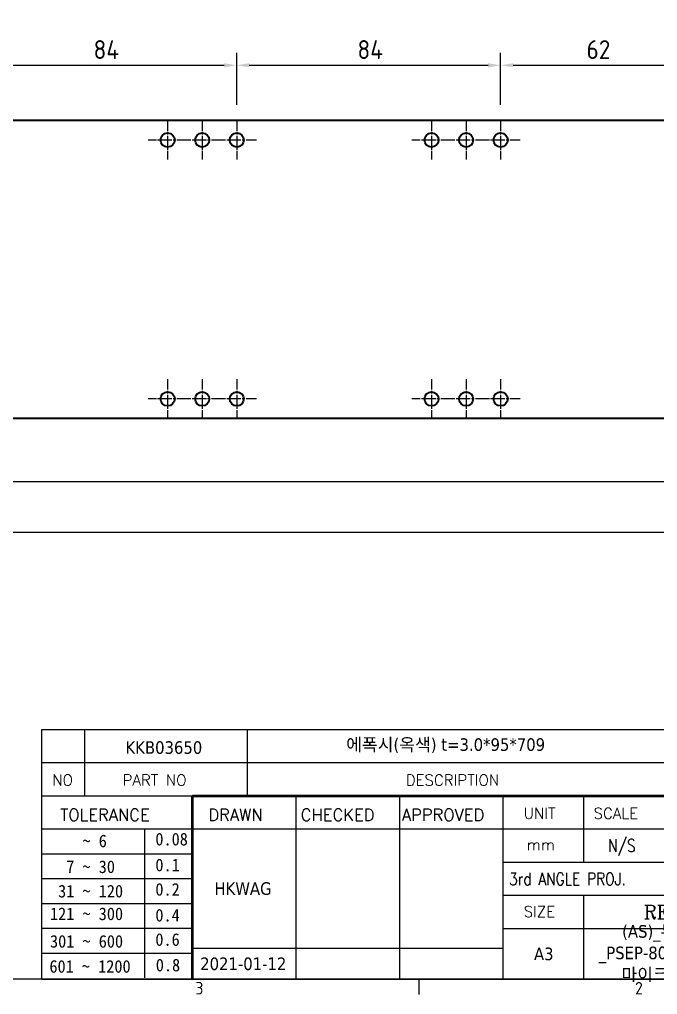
# Model space of a CAD drawing. Header units: millimetres. Extents: x 0 to 840, y 0 to 594.
# Drawn here: x 432.9 to 636, y 15.2 to 325.5 of the extents above; entities that cross this region are included whole.
import ezdxf
from ezdxf.enums import TextEntityAlignment as Align

# ---------------------------------------------------------------- set-up
doc = ezdxf.new("R2010")
doc.units = ezdxf.units.MM
doc.header["$LTSCALE"] = 2
doc.linetypes.add('CHAIN', pattern=[0.35429999999999995, 0.2362, -0.0295, 0.0591, -0.0295])
doc.layers.get('0').update_dxf_attribs({"color": 3, "lineweight": 25})
for name, color, linetype, lineweight in [('가시적인 것(ISO)', 3, 'Continuous', 40), ('경계(ISO)', 7, 'Continuous', 25), ('제목(ISO)', 5, 'Continuous', 50), ('중심 표식(ISO)', 1, 'Continuous', 25), ('치수(ISO)', 2, 'Continuous', 25)]:
    doc.layers.add(name, color=color, linetype=linetype, lineweight=lineweight)
doc.styles.add('HAN_291', font='')
doc.styles.add('RC_284', font='ROMANC.shx')
doc.styles.add('RC_287', font='ROMANC.shx')
doc.styles.add('RC_292', font='ROMANC.shx')
doc.styles.add('문자 텍스트_PSTEK_POSCO', font='isocp.shx')
doc.styles.add('치수 텍스트_PSTEK_POSCO', font='isocp.shx')
doc.styles.add('텍스트 스타일198', font='tahoma.ttf')
doc.styles.add('텍스트 스타일333', font='ROMANC.shx', dxfattribs={"width": 0.800000011920929})
doc.styles.get('HAN_291').set_extended_font_data('GulimChe')
doc.dimstyles.new('치수_PSTEK_POSCO', dxfattribs={"dimscale": 2, "dimtxt": 3, "dimasz": 2, "dimexe": 2, "dimexo": 2.5, "dimgap": 1, "dimtad": 1, "dimrnd": 1e-08, "dimdsep": 46, "dimtxsty": '치수 텍스트_PSTEK_POSCO', "dimcen": 0.09, "dimdle": 10, "dimclrd": 7, "dimclre": 7, "dimclrt": 2, "dimadec": 1, "dimazin": 2, "dimtfac": 1, "dimtmove": 0, "dimatfit": 3, "dimfxl": 0, "dimtolj": 1, "dimlwd": -1, "dimlwe": -1, "dimarcsym": 0})

# ---------------------------------------------------------------- blocks, each defined once
blk = doc.blocks.new('경계 Default Border')
at = {"layer": '경계(ISO)'}
blk.add_line((280, 10), (280, 7.599999904632568), dxfattribs=at)
at = {"layer": '경계(ISO)', "flags": 128}
blk.add_lwpolyline([(10, 10), (10, 287.0000076293945), (410, 287.0000076293945), (410, 10), (10, 10)], dxfattribs=at)
at = {"layer": '경계(ISO)', "color": 2, "char_height": 2.000000029802322, "attachment_point": 7, "style": '문자 텍스트_PSTEK_POSCO'}
for s, insert in [('3', (244.4456930345745, 7.580929648038)), ('2', (314.418492964537, 7.580929648038))]:
    blk.add_mtext(s, dxfattribs=dict(at, insert=insert))
blk = doc.blocks.new('제목 블록 PSTEK')
at = {"color": 180}
for p, q in [((182.475792979055, 11.79100474011392), (182.4757929790549, 51.56524660363496)), ((182.4757929790549, 51.56524660363496), (372.4757929537551, 51.56524660363496)), ((189.2651435055721, 51.56524660363496), (189.2651435055722, 41.00524660363494)), ((215.2152739891528, 41.00524660363494), (215.2152739891528, 51.56524660363496)), ((182.475792979055, 46.2852466036349), (372.4757929537551, 46.28524660363492)), ((182.475792979055, 41.00524660363493), (206.451475290024, 41.00524660363493)), ((222.9401812389276, 11.79100474011392), (222.9401812389276, 41.00524660363494)), ((239.4288871878316, 11.79100474011392), (239.4288871878316, 41.00524660363494)), ((255.9175931367356, 11.79100474011392), (255.9175931367356, 41.00524660363494)), ((268.6918866058747, 41.00524660363494), (268.6918866058747, 30.44524660363498)), ((182.475792979055, 35.72524660363497), (206.451475290024, 35.72524660363497)), ((198.8621818849491, 12.02524660363491), (198.8621818849491, 35.72524660363497)), ((206.451475290024, 35.72524660363497), (372.4757929537551, 35.72524660363497)), ((182.475792979055, 31.77524660363492), (206.451475290024, 31.77524660363492)), ((255.917593136736, 30.44524660363498), (372.4757929537552, 30.44524660363501)), ((182.475792979055, 27.82524660363487), (206.451475290024, 27.82524660363487)), ((255.9175931367359, 25.16524660363502), (372.4757929537552, 25.165246603635)), ((268.6918866058744, 25.16524660363502), (268.6918866058744, 11.79100474011392)), ((182.475792979055, 23.87524660363505), (206.451475290024, 23.87524660363505)), ((182.475792979055, 19.92524660363478), (206.451475290024, 19.92524660363478)), ((255.9175931367359, 19.88524660363481), (310.0881549537553, 19.88524660363481)), ((182.475792979055, 15.97524660363496), (206.451475290024, 15.97524660363496)), ((206.451475290024, 16.74100474011396), (255.9175931367359, 16.74100474011396)), ((182.475792979055, 11.79100474011392), (372.4757929537551, 11.79100474011389))]:
    blk.add_line(p, q, dxfattribs=at)
at = {"color": 7, "lineweight": 50}
for p, q in [((206.4514752900237, 11.79100474011392), (206.4514752900237, 41.00524660363494)), ((206.451475290024, 41.00524660363494), (372.4757929537551, 41.00524660363496))]:
    blk.add_line(p, q, dxfattribs=at)
at = {"layer": '제목(ISO)', "lineweight": 18}
blk.add_line((182.475792979055, 35.72500474011393), (182.475792979055, 11.79100474011392), dxfattribs=at)
at = {"color": 2}
for s, height, style, p in [('NO', 1.742399930953979, 'RC_284', (184.135398793432, 42.62317362549192)), ('PART NO', 1.742399930953979, 'RC_284', (195.3359407378685, 42.62317362549192)), ('DESCRIPTION', 1.742399930953979, 'RC_284', (240.4025565652523, 42.62317362549192)), (' TOLERANCE', 1.899999976158142, 'RC_287', (184.0872874387979, 37.00893196870329)), ('DRAWN', 1.899999976158142, 'RC_287', (208.9766620976279, 37.00893196870329)), ('CHECKED', 1.899999976158142, 'RC_287', (223.6856844514997, 37.00893196870329)), ('APPROVED', 1.899999976158142, 'RC_287', (239.7795453577791, 37.00893196870329)), ('UNIT', 1.742399930953979, 'RC_284', (259.1652673287452, 37.34317362549218)), ('SCALE', 1.742399930953979, 'RC_284', (270.2934779252897, 37.34317362549218)), ('    ~ 6', 2.000000029802322, 'HAN_291', (183.7721304966814, 32.8176515608431)), ('0.08', 2.000000029802322, 'HAN_291', (200.5467345600617, 33.09873600004101)), ('mm', 1.742399930953979, 'RC_284', (259.6505418159997, 32.3543089683787)), ('  7 ~ 30', 2.000000029802322, 'HAN_291', (183.7721304966814, 28.70538114822415)), ('0.1', 2.000000029802322, 'HAN_291', (200.5467345600617, 28.98646558742206)), (' 31 ~ 120', 2.000000029802322, 'HAN_291', (183.7721304966814, 24.82628181916237)), ('0.2', 2.000000029802322, 'HAN_291', (200.5467345600617, 25.10736625836028)), ('SIZE', 1.742399930953979, 'RC_284', (259.1652673287452, 21.69497768947366)), ('REFERENCE', 2.178000062704086, 'RC_292', (278.2741065029841, 21.43214925458022)), ('121 ~ 300', 2.000000029802322, 'HAN_291', (183.7721304966814, 21.21401206133254)), ('0.4', 2.000000029802322, 'HAN_291', (200.5467345600617, 20.99509650053045)), ('301 ~ 600', 2.000000029802322, 'HAN_291', (183.7721304966814, 16.83491273227077)), ('0.6', 2.000000029802322, 'HAN_291', (200.5467345600617, 17.11599717146868)), ('601 ~ 1200', 2.000000029802322, 'HAN_291', (183.6802025156883, 12.84759660881125)), ('0.8', 2.000000029802322, 'HAN_291', (200.6097246063884, 13.05732192299702))]:
    blk.add_text(s, height=height, dxfattribs=dict(at, style=style)).set_placement(p)
at = {"color": 7, "style": '텍스트 스타일333', "width": 0.7999999523162842}
blk.add_text('N/S', height=2.000000029802322, dxfattribs=at).set_placement((274.7838860285014, 33.08524660363496), align=Align.MIDDLE_CENTER)
at = {"color": 2, "style": '텍스트 스타일333', "width": 0.7999999523162842}
blk.add_text('3rd ANGLE PROJ.', height=2.000000029802322, dxfattribs=at).set_placement((256.8430306642954, 26.76148381654429))
at = {"layer": '제목(ISO)', "color": 7, "style": '텍스트 스타일198'}
for tag, p in [('부품_번호_001', (195.7903726437438, 47.68004260673702)), ('설명_001', (230.9119636080347, 48.15254984750509)), ('재질_001', (287.5148121100145, 48.155337874329)), ("3._Q'TY_001", (312.7327037528258, 47.90442725317898)), ('질량\\P3;_001', (350.3046145979153, 48.1643332325385)), ('1._MODEL_NAME_001', (328.2580745257211, 37.52172745615292)), ('제목_001', (337.2103315652148, 32.12933155161866)), ('부품_번호_001', (334.4496128969756, 26.8052465951949)), ('설계자_001', (209.9396160013646, 25.23446884679021)), ('프로젝트_001', (274.8314846455048, 18.41820947118037)), ('시트_크기_001', (260.807090429518, 14.83812566343425)), ('프로젝트_002', (271.1228462158974, 14.99433023252886)), ('작성_날짜_001', (207.6770236384131, 13.26600473167383)), ('프로젝트_003', (274.7304760262731, 11.57045099387735))]:
    blk.add_attdef(tag, p, '', height=2.000000029802322, dxfattribs=at)
for tag, p in [('4._COLOR', (327.6805273250926, 48.92524660363493)), ('점검자', (231.1845342133799, 26.23312567187446)), ('엔지니어링_승인자', (247.673240162284, 26.23312567187446)), ('점검_날짜', (231.1845342133799, 14.26600474011394)), ('엔지니어링_승인_날짜', (247.6732401622839, 14.26600474011394))]:
    blk.add_attdef(tag, text='', height=2.000000029802322, dxfattribs=at).set_placement(p, align=Align.MIDDLE_CENTER)
blk = doc.blocks.new('*D27')
at = {"layer": 'Defpoints', "color": 0, "transparency": 16777216}
for p in [(502.0448475737968, 310.9665724630219), (418.0448475737968, 293.4211755514528), (502.0448475737968, 293.4211755514528)]:
    blk.add_point(p, dxfattribs=at)
at = {"layer": '치수(ISO)', "color": 7, "transparency": 16777216}
for p, q in [((418.0448475737968, 298.4211755514528), (418.0448475737968, 314.9665724630219)), ((502.0448475737968, 298.4211755514528), (502.0448475737968, 314.9665724630219)), ((422.0448475737968, 310.9665724630219), (498.0448475737968, 310.9665724630219))]:
    blk.add_line(p, q, dxfattribs=at)
for points in [[(422.0448475737968, 311.6332391296885), (422.0448475737968, 310.2999057963552), (418.0448475737968, 310.9665724630219)], [(498.0448475737968, 311.6332391296885), (498.0448475737968, 310.2999057963552), (502.0448475737968, 310.9665724630219)]]:
    blk.add_solid(points, dxfattribs=at)
at = {"layer": '치수(ISO)', "color": 2, "transparency": 16777216, "insert": (456.4648475737969, 315.9665724630219), "char_height": 6, "attachment_point": 4, "style": '치수 텍스트_PSTEK_POSCO'}
blk.add_mtext('\\A1;84', dxfattribs=at)
blk = doc.blocks.new('*D28')
at = {"layer": 'Defpoints', "color": 0, "transparency": 16777216}
for p in [(586.0448475737968, 310.9665724630219), (502.0448475737968, 293.4211755514528), (586.0448475737968, 293.4211755514529)]:
    blk.add_point(p, dxfattribs=at)
at = {"layer": '치수(ISO)', "color": 7, "transparency": 16777216}
for p, q in [((502.0448475737968, 298.4211755514528), (502.0448475737968, 314.9665724630219)), ((586.0448475737968, 298.4211755514529), (586.0448475737968, 314.9665724630219)), ((506.0448475737968, 310.9665724630219), (582.0448475737968, 310.9665724630219))]:
    blk.add_line(p, q, dxfattribs=at)
for points in [[(506.0448475737968, 311.6332391296885), (506.0448475737968, 310.2999057963552), (502.0448475737968, 310.9665724630219)], [(582.0448475737968, 311.6332391296885), (582.0448475737968, 310.2999057963552), (586.0448475737968, 310.9665724630219)]]:
    blk.add_solid(points, dxfattribs=at)
at = {"layer": '치수(ISO)', "color": 2, "transparency": 16777216, "insert": (540.4648475737968, 315.9665724630219), "char_height": 6, "attachment_point": 4, "style": '치수 텍스트_PSTEK_POSCO'}
blk.add_mtext('\\A1;84', dxfattribs=at)
blk = doc.blocks.new('*D31')
at = {"layer": 'Defpoints', "color": 0, "transparency": 16777216}
for p in [(648.0448475737968, 310.9665724630219), (586.0448475737968, 293.4211755514529), (648.0448475737968, 293.421175551453)]:
    blk.add_point(p, dxfattribs=at)
at = {"layer": '치수(ISO)', "color": 7, "transparency": 16777216}
for p, q in [((586.0448475737968, 298.4211755514529), (586.0448475737968, 314.9665724630219)), ((648.0448475737968, 298.421175551453), (648.0448475737968, 314.9665724630219)), ((590.0448475737968, 310.9665724630219), (644.0448475737968, 310.9665724630219))]:
    blk.add_line(p, q, dxfattribs=at)
for points in [[(590.0448475737968, 311.6332391296885), (590.0448475737968, 310.2999057963552), (586.0448475737968, 310.9665724630219)], [(644.0448475737968, 311.6332391296885), (644.0448475737968, 310.2999057963552), (648.0448475737968, 310.9665724630219)]]:
    blk.add_solid(points, dxfattribs=at)
at = {"layer": '치수(ISO)', "color": 2, "transparency": 16777216, "insert": (613.3851428493873, 315.967163014203), "char_height": 6, "attachment_point": 4, "style": '치수 텍스트_PSTEK_POSCO'}
blk.add_mtext('\\A1;62', dxfattribs=at)
blk = doc.blocks.new('*D36')
at = {"layer": 'Defpoints', "color": 0, "transparency": 16777216}
for p in [(751.0448475737968, 204.371175551453), (59.54484757379682, 199.3711755514527), (751.0448475737968, 178.4711755514527)]:
    blk.add_point(p, dxfattribs=at)
at = {"layer": '치수(ISO)', "color": 7, "transparency": 16777216}
for p, q in [((751.0448475737968, 199.371175551453), (751.0448475737968, 174.4711755514527)), ((59.54484757379682, 194.3711755514527), (59.54484757379682, 174.4711755514527)), ((63.54484757379682, 178.4711755514527), (747.0448475737968, 178.4711755514527))]:
    blk.add_line(p, q, dxfattribs=at)
for points in [[(63.54484757379682, 179.1378422181193), (63.54484757379682, 177.804508884786), (59.54484757379682, 178.4711755514527)], [(747.0448475737968, 179.1378422181193), (747.0448475737968, 177.804508884786), (751.0448475737968, 178.4711755514527)]]:
    blk.add_solid(points, dxfattribs=at)
at = {"layer": '치수(ISO)', "color": 2, "transparency": 16777216, "insert": (397.180572954547, 183.4711755514527), "char_height": 6, "attachment_point": 4, "style": '치수 텍스트_PSTEK_POSCO'}
blk.add_mtext('\\A1;691.5', dxfattribs=at)
blk = doc.blocks.new('*D40')
at = {"layer": 'Defpoints', "color": 0, "transparency": 16777216}
for p in [(52.04484757379674, 198.4711755514527), (761.0448475737968, 198.471175551453), (52.04484757379674, 162.250224072248)]:
    blk.add_point(p, dxfattribs=at)
at = {"layer": '치수(ISO)', "color": 7, "transparency": 16777216}
for p, q in [((52.04484757379674, 193.4711755514527), (52.04484757379674, 158.250224072248)), ((761.0448475737968, 193.471175551453), (761.0448475737968, 158.250224072248)), ((757.0448475737968, 162.250224072248), (56.04484757379674, 162.250224072248))]:
    blk.add_line(p, q, dxfattribs=at)
for points in [[(56.04484757379674, 162.9168907389147), (56.04484757379674, 161.5835574055814), (52.04484757379674, 162.250224072248)], [(757.0448475737968, 162.9168907389147), (757.0448475737968, 161.5835574055814), (761.0448475737968, 162.250224072248)]]:
    blk.add_solid(points, dxfattribs=at)
at = {"layer": '치수(ISO)', "color": 2, "transparency": 16777216, "insert": (400.9300671367915, 167.250224072248), "char_height": 6, "attachment_point": 4, "style": '치수 텍스트_PSTEK_POSCO'}
blk.add_mtext('\\A1;709', dxfattribs=at)

msp = doc.modelspace()

# ---------------------------------------------------------------- linework, layer by layer
at = {"layer": '가시적인 것(ISO)'}
for p, q in [((52.04484757379682, 293.4711755514527), (761.0448475737968, 293.471175551453)), ((761.0448475737968, 198.471175551453), (52.04484757379674, 198.4711755514527))]:
    msp.add_line(p, q, dxfattribs=at)
for centre in [(480.0448475737969, 287.1711755514528), (491.0448475737969, 287.1711755514528), (502.0448475737968, 287.1711755514528), (564.0448475737968, 287.1711755514529), (575.0448475737969, 287.1711755514529), (586.0448475737968, 287.1711755514529), (480.0448475737969, 204.7711755514528), (491.0448475737969, 204.7711755514528), (502.0448475737969, 204.7711755514529), (564.0448475737969, 204.7711755514529), (575.0448475737969, 204.7711755514529), (586.0448475737969, 204.7711755514529)]:
    msp.add_circle(centre, 2.25, dxfattribs=at)
at = {"layer": '중심 표식(ISO)', "linetype": 'CHAIN', "ltscale": 6.9449462890625}
for p, q in [((480.0448475737969, 293.4211755514528), (480.0448475737969, 280.9211755514528)), ((491.0448475737969, 293.4211755514528), (491.0448475737969, 280.9211755514528)), ((502.0448475737968, 293.4211755514528), (502.0448475737968, 280.9211755514528)), ((564.0448475737968, 293.4211755514529), (564.0448475737968, 280.9211755514529)), ((575.0448475737969, 293.4211755514529), (575.0448475737969, 280.9211755514529)), ((586.0448475737968, 293.4211755514529), (586.0448475737968, 280.9211755514529)), ((486.2948475737969, 287.1711755514528), (473.7948475737969, 287.1711755514528)), ((497.2948475737969, 287.1711755514528), (484.7948475737969, 287.1711755514528)), ((508.2948475737968, 287.1711755514528), (495.7948475737968, 287.1711755514528)), ((570.2948475737968, 287.1711755514529), (557.7948475737968, 287.1711755514529)), ((581.2948475737969, 287.1711755514529), (568.7948475737969, 287.1711755514529)), ((592.2948475737968, 287.1711755514529), (579.7948475737968, 287.1711755514529)), ((480.0448475737969, 211.0211755514528), (480.0448475737969, 198.5211755514528)), ((491.0448475737969, 211.0211755514528), (491.0448475737969, 198.5211755514528)), ((502.0448475737969, 211.0211755514529), (502.0448475737969, 198.5211755514529)), ((564.0448475737969, 211.0211755514529), (564.0448475737969, 198.5211755514529)), ((575.0448475737969, 211.0211755514529), (575.0448475737969, 198.5211755514529)), ((586.0448475737969, 211.0211755514529), (586.0448475737969, 198.5211755514529)), ((486.2948475737969, 204.7711755514528), (473.7948475737969, 204.7711755514528)), ((497.2948475737969, 204.7711755514528), (484.7948475737969, 204.7711755514528)), ((508.2948475737969, 204.7711755514529), (495.7948475737969, 204.7711755514529)), ((570.2948475737969, 204.7711755514529), (557.7948475737969, 204.7711755514529)), ((581.2948475737969, 204.7711755514529), (568.7948475737969, 204.7711755514529)), ((592.2948475737969, 204.7711755514529), (579.7948475737969, 204.7711755514529))]:
    msp.add_line(p, q, dxfattribs=at)

# ---------------------------------------------------------------- block references
at = {"xscale": 2, "yscale": 2, "zscale": 2}
msp.add_blockref('경계 Default Border', (0, 0), dxfattribs=at)
ref = msp.add_blockref('제목 블록 PSTEK', (75.04841409248968, -3.58200948022779), dxfattribs=dict(xscale=2, yscale=2, zscale=2))
ref.add_attrib('설계자_001', 'HKWAG', (494.9276460952188, 46.88692821335263), dxfattribs={"layer": '제목(ISO)', "color": 7, "height": 4.000000059604645, "style": '텍스트 스타일198'})
ref.add_attrib('프로젝트_001', '(AS)_무상_2021_컨버터', (624.7113833834992, 33.25440946213294), dxfattribs={"layer": '제목(ISO)', "color": 7, "height": 4.000000059604645, "style": '텍스트 스타일198'})
ref.add_attrib('시트_크기_001', 'A3', (596.6625949515255, 26.09424184664072), dxfattribs={"layer": '제목(ISO)', "color": 7, "height": 4.000000059604645, "style": '텍스트 스타일198'})
ref.add_attrib('작성_날짜_001', '2021-01-12', (490.4024613693159, 22.94999998311987), dxfattribs={"layer": '제목(ISO)', "color": 7, "height": 4.000000059604645, "style": '텍스트 스타일198'})
ref.add_attrib('설명_001', '에폭시(옥색) t=3.0*95*709', (536.8723413085592, 92.72309021478239), dxfattribs={"layer": '제목(ISO)', "color": 7, "height": 4.000000059604645, "style": '텍스트 스타일198'})
ref.add_attrib('부품_번호_001', 'KKB03650', (466.6291593799772, 91.77807573324625), dxfattribs={"layer": '제목(ISO)', "color": 7, "height": 4.000000059604645, "style": '텍스트 스타일198'})
ref.add_attrib('프로젝트_002', '_PSEP-8085KDE_NWL퍼시픽_', (617.2941065242843, 26.40665098482993), dxfattribs={"layer": '제목(ISO)', "color": 7, "height": 4.000000059604645, "style": '텍스트 스타일198'})
ref.add_attrib('프로젝트_003', '마이크로원_당진화력_2', (624.5093661450358, 19.55889250752691), dxfattribs={"layer": '제목(ISO)', "color": 7, "height": 4.000000059604645, "style": '텍스트 스타일198'})

# ---------------------------------------------------------------- dimensions: what is measured, and where the dimension line sits
at = {"layer": '치수(ISO)', "color": 7}
for base, p1, p2, picture, middle in [((502.0448475737968, 310.9665724630219), (418.0448475737968, 293.4211755514528), (502.0448475737968, 293.4211755514528), '*D27', (460.0648475737969, 310.9665724630219)), ((586.0448475737968, 310.9665724630219), (502.0448475737968, 293.4211755514528), (586.0448475737968, 293.4211755514529), '*D28', (544.0648475737968, 310.9665724630219)), ((648.0448475737968, 310.9665724630219), (586.0448475737968, 293.4211755514529), (648.0448475737968, 293.421175551453), '*D31', (617.0448475737968, 310.9665724630219)), ((751.0448475737968, 178.4711755514527), (59.54484757379682, 199.3711755514527), (751.0448475737968, 204.371175551453), '*D36', (405.2948475737969, 178.4711755514527)), ((52.04484757379674, 162.250224072248), (761.0448475737968, 198.471175551453), (52.04484757379674, 198.4711755514527), '*D40', (406.5448475737968, 162.250224072248))]:
    dim = msp.add_linear_dim(base=base, p1=p1, p2=p2, angle=180, dimstyle='치수_PSTEK_POSCO', override={"dimdec": 2, "dimtp": 0, "dimtm": -0, "dimtdec": 2, "dimtofl": 0, "dimatfit": 1}, dxfattribs=at)
    dim.commit()
    dim.dimension.update_dxf_attribs({"geometry": picture, "text_midpoint": middle, "dimtype": 160})

doc.saveas('drawing.dxf')
